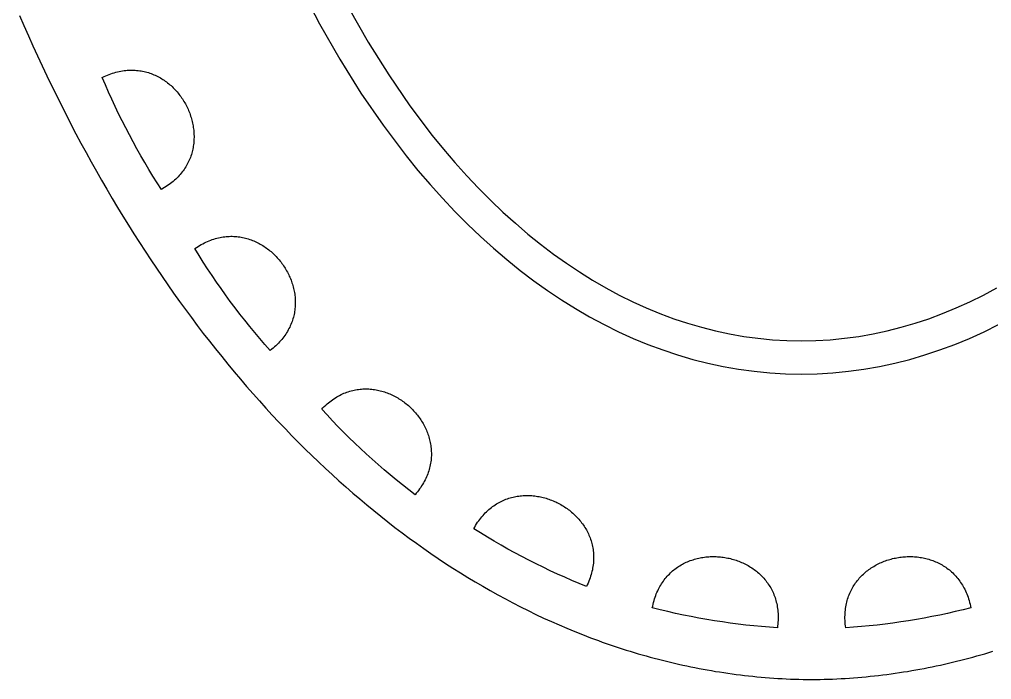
# Model space of a CAD drawing. Extents: x -250 to 250, y -370 to 370.
# Drawn here: x -190.9 to 43.4, y -370.1 to -211.1 of the extents above; entities that cross this region are included whole.
import ezdxf

# ---------------------------------------------------------------- set-up
doc = ezdxf.new("R2010")
doc.units = 0
doc.header["$MEASUREMENT"] = 0
doc.layers.get('0').update_dxf_attribs({"linetype": 'CONTINUOUS'})
doc.layers.add('COUCHE_1', color=18, linetype='CONTINUOUS')

msp = doc.modelspace()

# ---------------------------------------------------------------- linework, layer by layer
for points in [[(-123.11, -203.26), (-118.53, -212.16), (-113.69, -220.69), (-108.59, -228.84), (-103.26, -236.59), (-97.68, -243.97), (-94.85, -247.45), (-91.94, -250.86), (-88.97, -254.16), (-85.96, -257.34), (-82.9, -260.42), (-79.8, -263.38), (-76.65, -266.22), (-73.45, -268.94), (-70.22, -271.55), (-66.94, -274.03), (-63.63, -276.39), (-60.28, -278.63), (-56.89, -280.75), (-53.47, -282.73), (-50.01, -284.59), (-46.52, -286.32), (-43, -287.91), (-39.45, -289.38), (-35.87, -290.71), (-32.27, -291.91), (-28.63, -292.97), (-24.97, -293.9), (-21.28, -294.69), (-17.57, -295.34), (-13.83, -295.84), (-10.07, -296.21), (-6.28, -296.43), (-2.47, -296.5), (1.34, -296.43), (5.13, -296.21), (8.9, -295.84), (12.63, -295.34), (16.35, -294.69), (20.03, -293.9), (23.69, -292.97), (27.33, -291.91), (30.94, -290.71), (34.51, -289.38), (38.06, -287.91), (41.58, -286.32), (45.07, -284.59)], [(-111.49, -208.35), (-106.81, -216.59), (-101.9, -224.45), (-96.77, -231.91), (-91.39, -239.03), (-88.7, -242.33), (-85.92, -245.59), (-83.09, -248.74), (-80.22, -251.77), (-77.31, -254.7), (-74.36, -257.51), (-71.37, -260.2), (-68.35, -262.78), (-65.29, -265.24), (-62.2, -267.59), (-59.08, -269.81), (-55.94, -271.91), (-52.76, -273.89), (-49.56, -275.75), (-46.34, -277.48), (-43.09, -279.09), (-39.82, -280.57), (-36.53, -281.93), (-33.22, -283.17), (-29.88, -284.27), (-26.53, -285.25), (-23.15, -286.11), (-19.76, -286.83), (-16.35, -287.43), (-12.91, -287.89), (-9.45, -288.23), (-5.97, -288.43), (-2.47, -288.5), (1.03, -288.43), (4.51, -288.23), (7.97, -287.89), (11.41, -287.43), (14.82, -286.83), (18.22, -286.11), (21.59, -285.25), (24.94, -284.27), (28.28, -283.17), (31.59, -281.93), (34.88, -280.57), (38.15, -279.09), (41.4, -277.48), (44.63, -275.75)]]:
    msp.add_lwpolyline(points)
for points in [[(-163.37, -223.31), (-162.99, -223.33), (-162.63, -223.35), (-162.26, -223.39), (-161.9, -223.44), (-161.54, -223.49), (-161.18, -223.56), (-160.83, -223.63), (-160.48, -223.72), (-160.14, -223.81), (-159.79, -223.91), (-159.46, -224.02), (-159.12, -224.14), (-158.79, -224.27), (-158.47, -224.4), (-158.14, -224.54), (-157.82, -224.69), (-157.51, -224.85), (-157.2, -225.01), (-156.89, -225.19), (-156.59, -225.37), (-156.3, -225.55), (-156, -225.75), (-155.72, -225.95), (-155.43, -226.15), (-155.16, -226.37), (-154.88, -226.59), (-154.61, -226.81), (-154.35, -227.04), (-154.09, -227.28), (-153.84, -227.53), (-153.59, -227.77), (-153.35, -228.03), (-153.11, -228.29), (-152.88, -228.55), (-152.65, -228.82), (-152.43, -229.1), (-152.22, -229.38), (-152.01, -229.66), (-151.8, -229.95), (-151.61, -230.24), (-151.42, -230.53), (-151.23, -230.83), (-151.05, -231.14), (-150.88, -231.45), (-150.71, -231.76), (-150.55, -232.07), (-150.4, -232.39), (-150.25, -232.71), (-150.11, -233.03), (-149.98, -233.36), (-149.85, -233.69), (-149.73, -234.02), (-149.62, -234.35), (-149.51, -234.69), (-149.41, -235.02), (-149.32, -235.36), (-149.23, -235.7), (-149.16, -236.04), (-149.09, -236.39), (-149.02, -236.73), (-148.97, -237.08), (-148.92, -237.43), (-148.88, -237.77), (-148.85, -238.12), (-148.82, -238.47), (-148.81, -238.82), (-148.8, -239.17), (-148.8, -239.52), (-148.81, -239.87), (-148.82, -240.22), (-148.85, -240.57), (-148.88, -240.91), (-148.92, -241.26), (-148.97, -241.61), (-149.03, -241.95), (-149.1, -242.3), (-149.17, -242.64), (-149.26, -242.98), (-149.35, -243.32), (-149.45, -243.66), (-149.56, -244), (-149.69, -244.33), (-149.82, -244.67), (-149.95, -245), (-150.1, -245.32), (-150.26, -245.65), (-150.43, -245.97), (-150.61, -246.29), (-150.79, -246.6), (-150.99, -246.92), (-151.2, -247.23), (-151.41, -247.53), (-151.64, -247.83), (-151.88, -248.13), (-152.12, -248.43), (-152.38, -248.72), (-152.65, -249), (-152.92, -249.29), (-153.21, -249.56), (-153.51, -249.83), (-153.82, -250.1), (-154.14, -250.36), (-154.47, -250.62), (-154.81, -250.87), (-155.16, -251.12), (-155.53, -251.36), (-155.9, -251.6), (-156.29, -251.83), (-156.68, -252.05), (-157.71, -250.45), (-158.73, -248.84), (-159.72, -247.22), (-160.69, -245.58), (-161.65, -243.93), (-162.58, -242.27), (-163.5, -240.6), (-164.39, -238.92), (-165.27, -237.22), (-166.13, -235.51), (-166.97, -233.79), (-167.8, -232.07), (-168.6, -230.33), (-169.38, -228.58), (-170.15, -226.81), (-170.9, -225.04), (-170.48, -224.85), (-170.07, -224.66), (-169.66, -224.49), (-169.25, -224.33), (-168.84, -224.18), (-168.44, -224.04), (-168.03, -223.92), (-167.63, -223.81), (-167.23, -223.71), (-166.83, -223.62), (-166.44, -223.54), (-166.05, -223.47), (-165.65, -223.42), (-165.27, -223.37), (-164.88, -223.34), (-164.5, -223.32), (-164.12, -223.3), (-163.74, -223.3)], [(-139.58, -263.33), (-139.21, -263.34), (-138.85, -263.36), (-138.5, -263.39), (-138.14, -263.43), (-137.79, -263.48), (-137.44, -263.54), (-137.09, -263.6), (-136.74, -263.68), (-136.4, -263.76), (-136.06, -263.85), (-135.72, -263.95), (-135.39, -264.06), (-135.06, -264.18), (-134.73, -264.3), (-134.4, -264.43), (-134.08, -264.57), (-133.76, -264.72), (-133.45, -264.87), (-133.14, -265.03), (-132.83, -265.2), (-132.53, -265.38), (-132.23, -265.56), (-131.93, -265.75), (-131.64, -265.95), (-131.35, -266.15), (-131.07, -266.36), (-130.79, -266.57), (-130.52, -266.79), (-130.25, -267.02), (-129.98, -267.25), (-129.72, -267.49), (-129.47, -267.73), (-129.22, -267.98), (-128.98, -268.23), (-128.74, -268.49), (-128.5, -268.76), (-128.27, -269.02), (-128.05, -269.3), (-127.83, -269.57), (-127.62, -269.86), (-127.41, -270.14), (-127.21, -270.43), (-127.02, -270.73), (-126.83, -271.03), (-126.65, -271.33), (-126.48, -271.63), (-126.31, -271.94), (-126.14, -272.25), (-125.99, -272.57), (-125.84, -272.89), (-125.7, -273.21), (-125.56, -273.53), (-125.43, -273.86), (-125.31, -274.19), (-125.2, -274.52), (-125.09, -274.85), (-124.99, -275.19), (-124.9, -275.53), (-124.81, -275.87), (-124.74, -276.21), (-124.67, -276.55), (-124.61, -276.89), (-124.55, -277.24), (-124.51, -277.59), (-124.47, -277.93), (-124.44, -278.28), (-124.42, -278.63), (-124.41, -278.98), (-124.41, -279.33), (-124.41, -279.68), (-124.43, -280.03), (-124.45, -280.38), (-124.48, -280.73), (-124.52, -281.08), (-124.57, -281.43), (-124.63, -281.78), (-124.7, -282.13), (-124.78, -282.48), (-124.86, -282.83), (-124.96, -283.17), (-125.07, -283.52), (-125.19, -283.86), (-125.31, -284.2), (-125.45, -284.54), (-125.6, -284.88), (-125.75, -285.22), (-125.92, -285.56), (-126.1, -285.89), (-126.29, -286.22), (-126.49, -286.55), (-126.7, -286.87), (-126.92, -287.2), (-127.15, -287.52), (-127.39, -287.84), (-127.65, -288.15), (-127.91, -288.46), (-128.19, -288.77), (-128.48, -289.07), (-128.77, -289.37), (-129.09, -289.67), (-129.41, -289.96), (-129.74, -290.25), (-130.09, -290.54), (-130.45, -290.82), (-131.71, -289.4), (-132.95, -287.96), (-134.18, -286.5), (-135.39, -285.03), (-136.58, -283.55), (-137.76, -282.05), (-138.92, -280.54), (-140.06, -279.01), (-141.19, -277.46), (-142.29, -275.91), (-143.39, -274.34), (-144.46, -272.75), (-145.52, -271.15), (-146.56, -269.54), (-147.58, -267.92), (-148.59, -266.28), (-148.21, -266.02), (-147.83, -265.78), (-147.45, -265.54), (-147.07, -265.32), (-146.69, -265.12), (-146.31, -264.92), (-145.93, -264.74), (-145.55, -264.56), (-145.17, -264.4), (-144.79, -264.26), (-144.41, -264.12), (-144.03, -263.99), (-143.66, -263.88), (-143.28, -263.78), (-142.9, -263.69), (-142.53, -263.6), (-142.15, -263.53), (-141.78, -263.47), (-141.41, -263.43), (-141.04, -263.39), (-140.67, -263.36), (-140.3, -263.34), (-139.94, -263.33)], [(-107.03, -300.09), (-106.68, -300.1), (-106.33, -300.12), (-105.98, -300.15), (-105.63, -300.19), (-105.29, -300.24), (-104.94, -300.3), (-104.6, -300.37), (-104.26, -300.44), (-103.92, -300.52), (-103.58, -300.61), (-103.24, -300.71), (-102.91, -300.81), (-102.58, -300.92), (-102.25, -301.04), (-101.93, -301.17), (-101.6, -301.31), (-101.28, -301.45), (-100.96, -301.6), (-100.65, -301.75), (-100.34, -301.91), (-100.03, -302.08), (-99.73, -302.26), (-99.42, -302.44), (-99.13, -302.63), (-98.83, -302.82), (-98.54, -303.02), (-98.26, -303.23), (-97.98, -303.44), (-97.7, -303.66), (-97.43, -303.88), (-97.16, -304.11), (-96.9, -304.35), (-96.64, -304.59), (-96.39, -304.83), (-96.14, -305.08), (-95.9, -305.34), (-95.66, -305.6), (-95.43, -305.87), (-95.2, -306.14), (-94.98, -306.41), (-94.76, -306.69), (-94.56, -306.97), (-94.35, -307.26), (-94.16, -307.55), (-93.97, -307.85), (-93.78, -308.15), (-93.6, -308.45), (-93.43, -308.76), (-93.27, -309.07), (-93.11, -309.38), (-92.96, -309.7), (-92.82, -310.02), (-92.68, -310.34), (-92.56, -310.67), (-92.44, -311), (-92.32, -311.33), (-92.22, -311.66), (-92.12, -312), (-92.03, -312.34), (-91.95, -312.68), (-91.88, -313.02), (-91.82, -313.37), (-91.76, -313.72), (-91.71, -314.07), (-91.68, -314.42), (-91.65, -314.77), (-91.63, -315.13), (-91.62, -315.49), (-91.61, -315.84), (-91.62, -316.2), (-91.64, -316.56), (-91.67, -316.92), (-91.7, -317.28), (-91.75, -317.65), (-91.81, -318.01), (-91.88, -318.37), (-91.95, -318.74), (-92.04, -319.1), (-92.14, -319.46), (-92.25, -319.83), (-92.37, -320.19), (-92.5, -320.56), (-92.64, -320.92), (-92.79, -321.29), (-92.96, -321.65), (-93.14, -322.01), (-93.32, -322.37), (-93.52, -322.73), (-93.73, -323.09), (-93.96, -323.45), (-94.19, -323.81), (-94.44, -324.17), (-94.7, -324.52), (-94.97, -324.88), (-95.25, -325.23), (-95.55, -325.58), (-97.07, -324.4), (-98.58, -323.21), (-100.07, -322.01), (-101.55, -320.79), (-103.01, -319.55), (-104.46, -318.3), (-105.89, -317.04), (-107.31, -315.76), (-108.71, -314.46), (-110.09, -313.15), (-111.46, -311.82), (-112.81, -310.48), (-114.14, -309.12), (-115.46, -307.75), (-116.76, -306.36), (-118.04, -304.95), (-117.73, -304.63), (-117.41, -304.31), (-117.08, -304.01), (-116.76, -303.72), (-116.43, -303.44), (-116.1, -303.18), (-115.77, -302.92), (-115.43, -302.68), (-115.09, -302.45), (-114.75, -302.23), (-114.41, -302.02), (-114.07, -301.83), (-113.73, -301.64), (-113.38, -301.47), (-113.03, -301.3), (-112.68, -301.15), (-112.33, -301.01), (-111.98, -300.88), (-111.63, -300.76), (-111.28, -300.64), (-110.92, -300.54), (-110.57, -300.45), (-110.22, -300.37), (-109.86, -300.3), (-109.51, -300.24), (-109.15, -300.19), (-108.8, -300.15), (-108.44, -300.12), (-108.09, -300.1), (-107.74, -300.08), (-107.38, -300.08)], [(-68.11, -325.76), (-67.75, -325.78), (-67.41, -325.8), (-67.06, -325.83), (-66.71, -325.87), (-66.36, -325.91), (-66.01, -325.97), (-65.67, -326.03), (-65.32, -326.09), (-64.98, -326.17), (-64.64, -326.25), (-64.3, -326.34), (-63.96, -326.44), (-63.62, -326.55), (-63.29, -326.66), (-62.96, -326.78), (-62.63, -326.9), (-62.3, -327.03), (-61.98, -327.17), (-61.65, -327.32), (-61.34, -327.47), (-61.02, -327.63), (-60.71, -327.79), (-60.4, -327.96), (-60.1, -328.14), (-59.8, -328.32), (-59.5, -328.51), (-59.21, -328.71), (-58.92, -328.91), (-58.63, -329.12), (-58.35, -329.33), (-58.08, -329.55), (-57.81, -329.77), (-57.54, -330), (-57.28, -330.24), (-57.03, -330.48), (-56.78, -330.73), (-56.53, -330.98), (-56.29, -331.23), (-56.06, -331.5), (-55.83, -331.76), (-55.61, -332.03), (-55.4, -332.31), (-55.19, -332.59), (-54.99, -332.88), (-54.8, -333.17), (-54.61, -333.46), (-54.43, -333.76), (-54.25, -334.06), (-54.09, -334.37), (-53.93, -334.68), (-53.78, -335), (-53.63, -335.32), (-53.5, -335.65), (-53.37, -335.97), (-53.25, -336.31), (-53.14, -336.64), (-53.04, -336.98), (-52.95, -337.32), (-52.86, -337.67), (-52.78, -338.02), (-52.72, -338.37), (-52.66, -338.73), (-52.61, -339.09), (-52.57, -339.45), (-52.55, -339.82), (-52.53, -340.19), (-52.52, -340.56), (-52.52, -340.94), (-52.53, -341.31), (-52.55, -341.69), (-52.58, -342.08), (-52.63, -342.46), (-52.68, -342.85), (-52.75, -343.24), (-52.82, -343.63), (-52.91, -344.03), (-53.01, -344.42), (-53.12, -344.82), (-53.24, -345.22), (-53.38, -345.62), (-53.52, -346.03), (-53.68, -346.43), (-53.85, -346.84), (-54.04, -347.25), (-54.23, -347.66), (-55.99, -346.95), (-57.75, -346.21), (-59.49, -345.45), (-61.23, -344.68), (-62.96, -343.88), (-64.68, -343.06), (-66.39, -342.22), (-68.09, -341.35), (-69.79, -340.47), (-71.47, -339.57), (-73.15, -338.65), (-74.82, -337.71), (-76.47, -336.75), (-78.12, -335.77), (-79.76, -334.77), (-81.39, -333.75), (-81.17, -333.35), (-80.94, -332.96), (-80.7, -332.58), (-80.46, -332.22), (-80.21, -331.86), (-79.96, -331.52), (-79.7, -331.18), (-79.43, -330.86), (-79.16, -330.55), (-78.89, -330.25), (-78.61, -329.95), (-78.33, -329.67), (-78.04, -329.4), (-77.75, -329.14), (-77.45, -328.9), (-77.15, -328.66), (-76.85, -328.43), (-76.54, -328.21), (-76.23, -328), (-75.92, -327.8), (-75.6, -327.61), (-75.28, -327.43), (-74.96, -327.26), (-74.63, -327.1), (-74.3, -326.95), (-73.97, -326.81), (-73.64, -326.67), (-73.3, -326.55), (-72.96, -326.44), (-72.62, -326.33), (-72.28, -326.24), (-71.94, -326.15), (-71.59, -326.07), (-71.25, -326), (-70.9, -325.94), (-70.55, -325.89), (-70.21, -325.85), (-69.86, -325.81), (-69.51, -325.79), (-69.16, -325.77), (-68.81, -325.76), (-68.46, -325.76)], [(-23.36, -340.47), (-23.01, -340.48), (-22.66, -340.5), (-22.31, -340.52), (-21.96, -340.55), (-21.61, -340.59), (-21.26, -340.64), (-20.91, -340.69), (-20.56, -340.75), (-20.21, -340.82), (-19.87, -340.89), (-19.53, -340.97), (-19.18, -341.06), (-18.85, -341.15), (-18.51, -341.26), (-18.17, -341.37), (-17.84, -341.48), (-17.51, -341.6), (-17.19, -341.73), (-16.86, -341.87), (-16.54, -342.01), (-16.22, -342.16), (-15.91, -342.32), (-15.6, -342.48), (-15.29, -342.65), (-14.99, -342.83), (-14.69, -343.01), (-14.4, -343.2), (-14.11, -343.4), (-13.82, -343.6), (-13.54, -343.81), (-13.27, -344.02), (-13, -344.24), (-12.74, -344.47), (-12.48, -344.71), (-12.22, -344.95), (-11.97, -345.2), (-11.73, -345.45), (-11.5, -345.71), (-11.27, -345.98), (-11.04, -346.25), (-10.83, -346.53), (-10.62, -346.81), (-10.42, -347.1), (-10.22, -347.4), (-10.03, -347.7), (-9.85, -348.01), (-9.68, -348.33), (-9.51, -348.65), (-9.36, -348.98), (-9.21, -349.31), (-9.07, -349.65), (-8.93, -349.99), (-8.81, -350.34), (-8.69, -350.7), (-8.59, -351.06), (-8.49, -351.43), (-8.4, -351.8), (-8.32, -352.18), (-8.25, -352.57), (-8.19, -352.96), (-8.15, -353.36), (-8.11, -353.76), (-8.08, -354.17), (-8.06, -354.58), (-8.05, -355), (-8.05, -355.42), (-8.07, -355.85), (-8.09, -356.29), (-8.13, -356.73), (-8.17, -357.17), (-8.23, -357.63), (-10.13, -357.49), (-12.03, -357.34), (-13.92, -357.16), (-15.81, -356.96), (-17.71, -356.74), (-19.6, -356.49), (-21.48, -356.22), (-23.37, -355.93), (-25.25, -355.62), (-27.13, -355.29), (-29.01, -354.93), (-30.89, -354.56), (-32.77, -354.16), (-34.64, -353.74), (-36.51, -353.3), (-38.37, -352.83), (-38.28, -352.38), (-38.18, -351.94), (-38.08, -351.51), (-37.96, -351.09), (-37.83, -350.67), (-37.7, -350.26), (-37.56, -349.87), (-37.41, -349.48), (-37.25, -349.1), (-37.08, -348.73), (-36.91, -348.36), (-36.72, -348.01), (-36.53, -347.66), (-36.34, -347.32), (-36.13, -347), (-35.92, -346.68), (-35.71, -346.36), (-35.48, -346.06), (-35.25, -345.76), (-35.01, -345.48), (-34.77, -345.2), (-34.52, -344.93), (-34.27, -344.67), (-34.01, -344.41), (-33.74, -344.17), (-33.47, -343.93), (-33.2, -343.7), (-32.91, -343.48), (-32.63, -343.26), (-32.34, -343.06), (-32.04, -342.86), (-31.74, -342.67), (-31.44, -342.49), (-31.13, -342.32), (-30.82, -342.15), (-30.51, -342), (-30.19, -341.85), (-29.87, -341.71), (-29.55, -341.57), (-29.22, -341.45), (-28.89, -341.33), (-28.56, -341.22), (-28.22, -341.12), (-27.88, -341.02), (-27.54, -340.93), (-27.2, -340.85), (-26.86, -340.78), (-26.51, -340.72), (-26.17, -340.66), (-25.82, -340.61), (-25.47, -340.57), (-25.12, -340.53), (-24.77, -340.51), (-24.42, -340.49), (-24.07, -340.47), (-23.72, -340.47)], [(24.07, -340.47), (24.42, -340.49), (24.77, -340.51), (25.12, -340.53), (25.47, -340.57), (25.82, -340.61), (26.17, -340.66), (26.51, -340.72), (26.86, -340.78), (27.2, -340.85), (27.54, -340.93), (27.88, -341.02), (28.22, -341.12), (28.56, -341.22), (28.89, -341.33), (29.22, -341.45), (29.55, -341.57), (29.87, -341.71), (30.19, -341.85), (30.51, -342), (30.82, -342.15), (31.13, -342.32), (31.44, -342.49), (31.74, -342.67), (32.04, -342.86), (32.34, -343.06), (32.63, -343.26), (32.91, -343.48), (33.2, -343.7), (33.47, -343.93), (33.74, -344.17), (34.01, -344.41), (34.27, -344.67), (34.52, -344.93), (34.77, -345.2), (35.01, -345.48), (35.25, -345.76), (35.48, -346.06), (35.71, -346.36), (35.92, -346.68), (36.13, -347), (36.34, -347.32), (36.53, -347.66), (36.72, -348.01), (36.91, -348.36), (37.08, -348.73), (37.25, -349.1), (37.41, -349.48), (37.56, -349.87), (37.7, -350.26), (37.83, -350.67), (37.96, -351.09), (38.08, -351.51), (38.18, -351.94), (38.28, -352.38), (38.37, -352.83), (36.51, -353.3), (34.64, -353.74), (32.77, -354.16), (30.89, -354.56), (29.01, -354.93), (27.13, -355.29), (25.25, -355.62), (23.37, -355.93), (21.48, -356.22), (19.6, -356.49), (17.71, -356.74), (15.81, -356.96), (13.92, -357.16), (12.03, -357.34), (10.13, -357.49), (8.23, -357.63), (8.17, -357.17), (8.13, -356.73), (8.09, -356.29), (8.07, -355.85), (8.05, -355.42), (8.05, -355), (8.06, -354.58), (8.08, -354.17), (8.11, -353.76), (8.15, -353.36), (8.19, -352.96), (8.25, -352.57), (8.32, -352.18), (8.4, -351.8), (8.49, -351.43), (8.59, -351.06), (8.69, -350.7), (8.81, -350.34), (8.93, -349.99), (9.07, -349.65), (9.21, -349.31), (9.36, -348.98), (9.51, -348.65), (9.68, -348.33), (9.85, -348.01), (10.03, -347.7), (10.22, -347.4), (10.42, -347.1), (10.62, -346.81), (10.83, -346.53), (11.04, -346.25), (11.27, -345.98), (11.5, -345.71), (11.73, -345.45), (11.97, -345.2), (12.22, -344.95), (12.48, -344.71), (12.74, -344.47), (13, -344.24), (13.27, -344.02), (13.54, -343.81), (13.82, -343.6), (14.11, -343.4), (14.4, -343.2), (14.69, -343.01), (14.99, -342.83), (15.29, -342.65), (15.6, -342.48), (15.91, -342.32), (16.22, -342.16), (16.54, -342.01), (16.86, -341.87), (17.19, -341.73), (17.51, -341.6), (17.84, -341.48), (18.17, -341.37), (18.51, -341.26), (18.85, -341.15), (19.18, -341.06), (19.53, -340.97), (19.87, -340.89), (20.21, -340.82), (20.56, -340.75), (20.91, -340.69), (21.26, -340.64), (21.61, -340.59), (21.96, -340.55), (22.31, -340.52), (22.66, -340.5), (23.01, -340.48), (23.36, -340.47), (23.72, -340.47)]]:
    msp.add_lwpolyline(points, close=True)
at = {"layer": 'COUCHE_1'}
msp.add_lwpolyline([(-190.87, -210.13), (-189.8, -212.58), (-188.72, -215.02), (-187.63, -217.45), (-186.53, -219.86), (-185.41, -222.26), (-184.28, -224.64), (-183.14, -227), (-181.98, -229.36), (-180.82, -231.69), (-179.64, -234.01), (-178.45, -236.32), (-177.25, -238.61), (-176.04, -240.88), (-174.82, -243.14), (-173.58, -245.38), (-172.33, -247.61), (-171.07, -249.82), (-169.8, -252.01), (-168.52, -254.19), (-167.23, -256.35), (-165.93, -258.5), (-164.61, -260.62), (-163.29, -262.73), (-161.95, -264.83), (-160.61, -266.91), (-159.25, -268.97), (-157.88, -271.01), (-156.5, -273.03), (-155.11, -275.04), (-153.71, -277.03), (-152.3, -279), (-150.88, -280.96), (-149.45, -282.89), (-148.01, -284.81), (-146.56, -286.71), (-145.09, -288.6), (-143.62, -290.46), (-142.14, -292.31), (-140.65, -294.13), (-139.15, -295.94), (-137.64, -297.73), (-136.12, -299.5), (-134.59, -301.25), (-133.05, -302.98), (-131.5, -304.7), (-129.94, -306.39), (-128.38, -308.06), (-126.8, -309.72), (-125.22, -311.35), (-123.62, -312.97), (-122.02, -314.56), (-120.41, -316.14), (-118.79, -317.69), (-117.16, -319.23), (-115.52, -320.74), (-113.87, -322.23), (-112.22, -323.71), (-110.55, -325.16), (-108.88, -326.59), (-107.2, -328), (-105.51, -329.39), (-103.81, -330.76), (-102.11, -332.1), (-100.4, -333.43), (-98.67, -334.73), (-96.95, -336.01), (-95.21, -337.28), (-93.46, -338.51), (-91.71, -339.73), (-89.95, -340.92), (-88.18, -342.1), (-86.41, -343.25), (-84.63, -344.37), (-82.84, -345.48), (-81.04, -346.56), (-79.24, -347.62), (-77.43, -348.66), (-75.61, -349.67), (-73.78, -350.66), (-71.95, -351.63), (-70.11, -352.57), (-68.27, -353.5), (-66.42, -354.39), (-64.56, -355.27), (-62.69, -356.12), (-60.82, -356.94), (-58.94, -357.74), (-57.06, -358.52), (-55.17, -359.28), (-54.22, -359.64), (-53.27, -360.01), (-52.32, -360.36), (-51.37, -360.71), (-50.42, -361.05), (-49.46, -361.39), (-48.51, -361.72), (-47.55, -362.05), (-46.59, -362.36), (-45.63, -362.68), (-44.66, -362.98), (-43.7, -363.28), (-42.74, -363.58), (-41.77, -363.86), (-40.8, -364.15), (-39.83, -364.42), (-38.86, -364.69), (-37.89, -364.95), (-36.91, -365.21), (-35.94, -365.46), (-34.96, -365.7), (-33.98, -365.94), (-33.01, -366.17), (-32.03, -366.39), (-31.04, -366.61), (-30.06, -366.82), (-29.08, -367.02), (-28.09, -367.22), (-27.1, -367.41), (-26.11, -367.6), (-25.13, -367.78), (-24.13, -367.95), (-23.14, -368.12), (-22.15, -368.27), (-21.15, -368.43), (-20.16, -368.57), (-19.16, -368.71), (-18.16, -368.85), (-17.16, -368.97), (-16.16, -369.09), (-15.16, -369.2), (-14.16, -369.31), (-13.15, -369.41), (-12.15, -369.5), (-11.14, -369.59), (-10.14, -369.67), (-9.13, -369.74), (-8.12, -369.81), (-7.11, -369.87), (-6.09, -369.92), (-5.08, -369.97), (-4.07, -370.01), (-3.05, -370.04), (-2.04, -370.06), (-1.02, -370.08), (0, -370.09), (1.02, -370.08), (2.04, -370.06), (3.05, -370.04), (4.07, -370.01), (5.08, -369.97), (6.09, -369.92), (7.11, -369.87), (8.12, -369.81), (9.13, -369.74), (10.14, -369.67), (11.14, -369.59), (12.15, -369.5), (13.15, -369.41), (14.16, -369.31), (15.16, -369.2), (16.16, -369.09), (17.16, -368.97), (18.16, -368.85), (19.16, -368.71), (20.16, -368.57), (21.15, -368.43), (22.15, -368.27), (23.14, -368.12), (24.13, -367.95), (25.13, -367.78), (26.11, -367.6), (27.1, -367.41), (28.09, -367.22), (29.08, -367.02), (30.06, -366.82), (31.04, -366.61), (32.03, -366.39), (33.01, -366.17), (33.98, -365.94), (34.96, -365.7), (35.94, -365.46), (36.91, -365.21), (37.89, -364.95), (38.86, -364.69), (39.83, -364.42), (40.8, -364.15), (41.77, -363.86), (42.74, -363.58), (43.7, -363.28)], dxfattribs=at)

doc.saveas('drawing.dxf')
